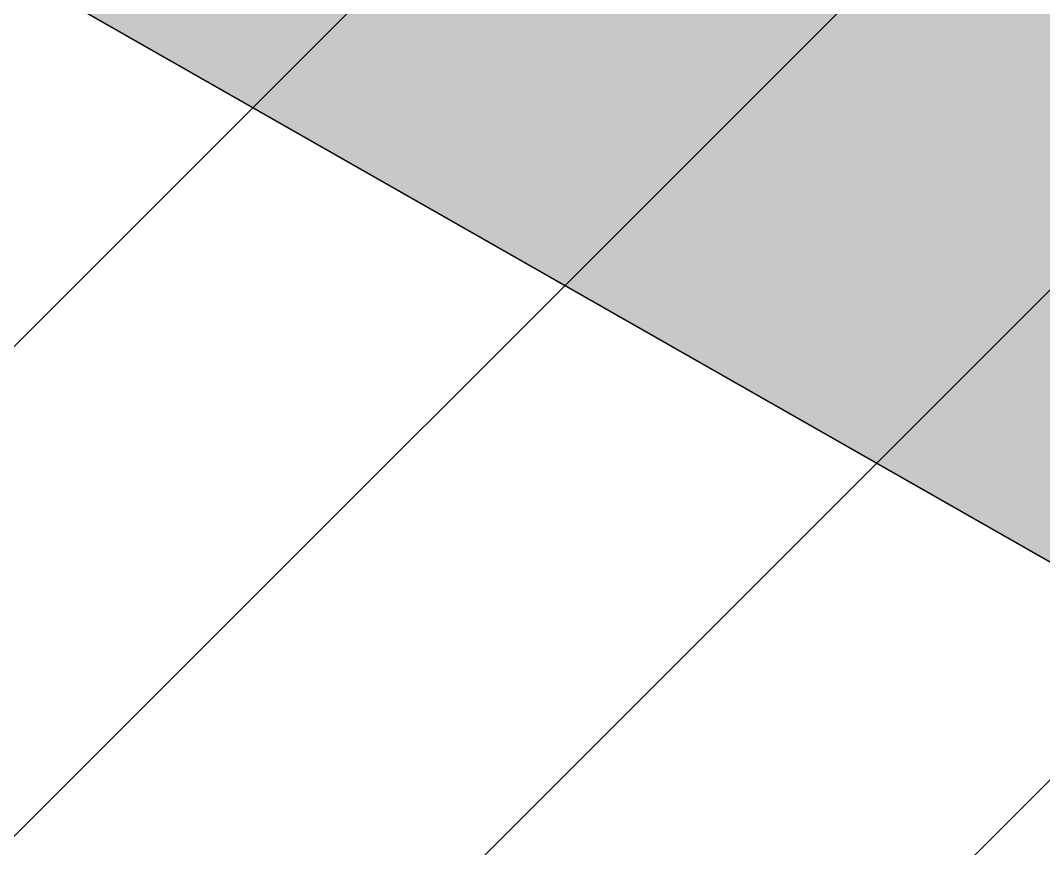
# Model space of a CAD drawing. Header units: millimetres. Extents: x 648844 to 649530, y 1246379 to 1246752.
# Drawn here: x 649072.02 to 649079.4, y 1246500.57 to 1246506.55 of the extents above; entities that cross this region are included whole.
import ezdxf

# ---------------------------------------------------------------- set-up
doc = ezdxf.new("R2010")
doc.units = ezdxf.units.MM
doc.header["$LTSCALE"] = 20
doc.header["$MEASUREMENT"] = 0
doc.layers.get('0').update_dxf_attribs({"linetype": 'CONTINUOUS'})
doc.layers.add('TECHO', color=30, linetype='CONTINUOUS')

msp = doc.modelspace()

# ---------------------------------------------------------------- hatches: boundary and pattern name
h = msp.add_hatch()
h.set_pattern_fill('ANSI31', color=2, scale=20, style=0)
h.set_pattern_definition([(45, (-526.4316, -3378.368), (-1.767766953, 1.767766953), [])])
edge = h.paths.add_edge_path()
edge.add_line((649057.852, 1246574.7319), (649143.484, 1246525.3958))
edge.add_line((649021.465, 1246521.5209), (649057.852, 1246574.7319))
edge.add_line((649021.465, 1246521.5209), (649126.013, 1246470.8281))
edge.add_line((649143.484, 1246525.3958), (649148.0277, 1246486.9042))
h.paths.add_polyline_path([(649085.833, 1246502.1033), (649115.3071, 1246502.1033), (649115.3071, 1246507.5291), (649085.833, 1246507.5291)], flags=24)
at = {"layer": 'TECHO'}
h = msp.add_hatch(dxfattribs=at)
h.set_pattern_fill('SPANTILE', color=254, scale=0.205, angle=119.49534, style=0, pattern_type=2)
h.set_pattern_definition([(235.342024, (649118.502768, 1246464.103539), (1.3964798681, 2.0355513523), [0.18931176, -4.5434808]), (330.31172, (649118.39511, 1246463.94782), (0.07655765, -0.2796228), [0.0164, -0.1886]), (150.31172, (649118.56508, 1246463.83204), (-0.07655765, 0.2796228), [0.0574, -0.1476]), (60.31172, (649118.51521, 1246463.86047), (0.2796228, 0.07655765), [0.0205, -0.1845]), (240.31172, (649118.41139, 1246463.94326), (-0.2796228, -0.07655765), [0.0205, -0.1845]), (150.31172, (649118.40124, 1246463.92545), (-0.07655765, 0.2796228), [0.0164, -0.1886]), (150.31172, (649118.5732, 1246463.84629), (-0.07655765, 0.2796228), [0.041, -0.164]), (65.281424, (649118.537583, 1246463.866593), (1.0403024858, 2.2386147654), [0.18931176, -4.5434808]), (97.615624, (649118.5426596, 1246463.8754974), (0.5891154912, -4.3474582078), [0.05412164, -5.35803375]), (131.87682, (649118.53549, 1246463.92914), (-0.25464813, 0.38115518), [0.0518613, -0.5964055]), (168.74662, (649118.50087, 1246463.967757), (0.45771298, -0.02497527), [0.0518613, -0.5964055]), (203.007824, (649118.450004, 1246463.977877), (-4.0412257048, -1.7076137543), [0.05412164, -5.35803375]), (130.086824, (649118.519475, 1246463.921752), (1.552860942, -1.829220645), [0.0415094, -4.10942426]), (170.536624, (649118.492745, 1246463.953509), (-2.3651233482, 0.4044957616), [0.0415094, -4.10942426]), (202.906324, (649118.451801, 1246463.960334), (-3.1008270598, -1.2998448666), [0.04387184, -4.3433196]), (97.717124, (649118.525366, 1246463.878277), (0.4609812711, -3.3304986713), [0.04387184, -4.3433196])])
h.paths.add_polyline_path([(649080.7309, 1246506.8296), (649082.3274, 1246500.9984), (649072.3475, 1246506.6882), (649078.1786, 1246508.2847)])

# ---------------------------------------------------------------- linework, layer by layer
at = {"color": 254}
msp.add_lwpolyline([(649072.2553, 1246506.7407), (649076.5643, 1246514.2987), (649086.7285, 1246508.5039), (649082.4195, 1246500.9459), (649072.2553, 1246506.7407)], dxfattribs=at)
at = {"layer": 'TECHO', "color": 254}
for p, q in [((649072.2553, 1246506.7407), (649082.4195, 1246500.9459)), ((649082.4195, 1246500.9459), (649072.2553, 1246506.7407))]:
    msp.add_line(p, q, dxfattribs=at)

doc.saveas('drawing.dxf')
